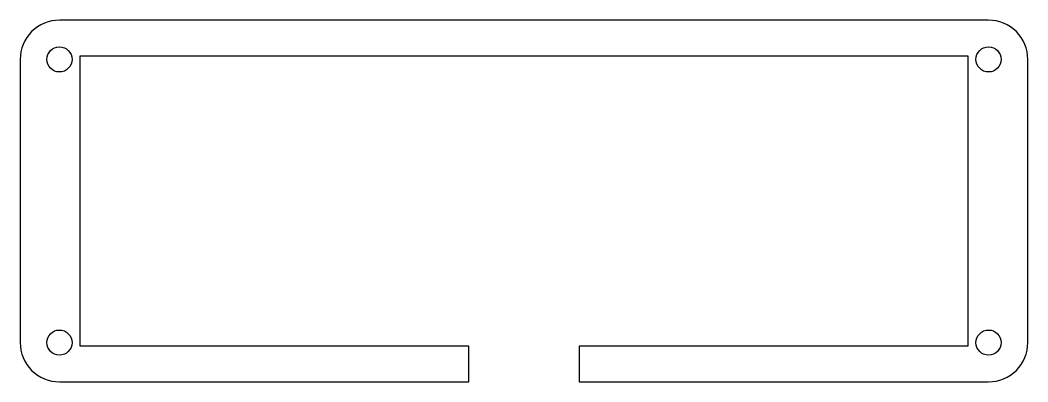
# Model space of a CAD drawing. Header units: millimetres. Extents: x -128 to 0, y -46 to 0.
import ezdxf

# ---------------------------------------------------------------- set-up
doc = ezdxf.new("R2010")
doc.units = ezdxf.units.MM
doc.layers.get('0').update_dxf_attribs({"linetype": 'CONTINUOUS'})

msp = doc.modelspace()

# ---------------------------------------------------------------- linework, layer by layer
msp.add_lwpolyline([(-57.125, -46.05), (-5, -46.05, 0.4142136), (0, -41.05), (0, -5, 0.4142136), (-5, 0), (-123.25, 0, 0.4142136), (-128.25, -5), (-128.25, -41.05, 0.4142136), (-123.25, -46.05), (-71.125, -46.05), (-71.125, -41.525), (-120.625, -41.525), (-120.625, -4.525), (-7.625, -4.525), (-7.625, -41.525), (-57.125, -41.525)], format="xyb", close=True)
for centre in [(-123.25, -5), (-5, -5), (-123.25, -41.05), (-5, -41.05)]:
    msp.add_circle(centre, 1.6)

doc.saveas('drawing.dxf')
